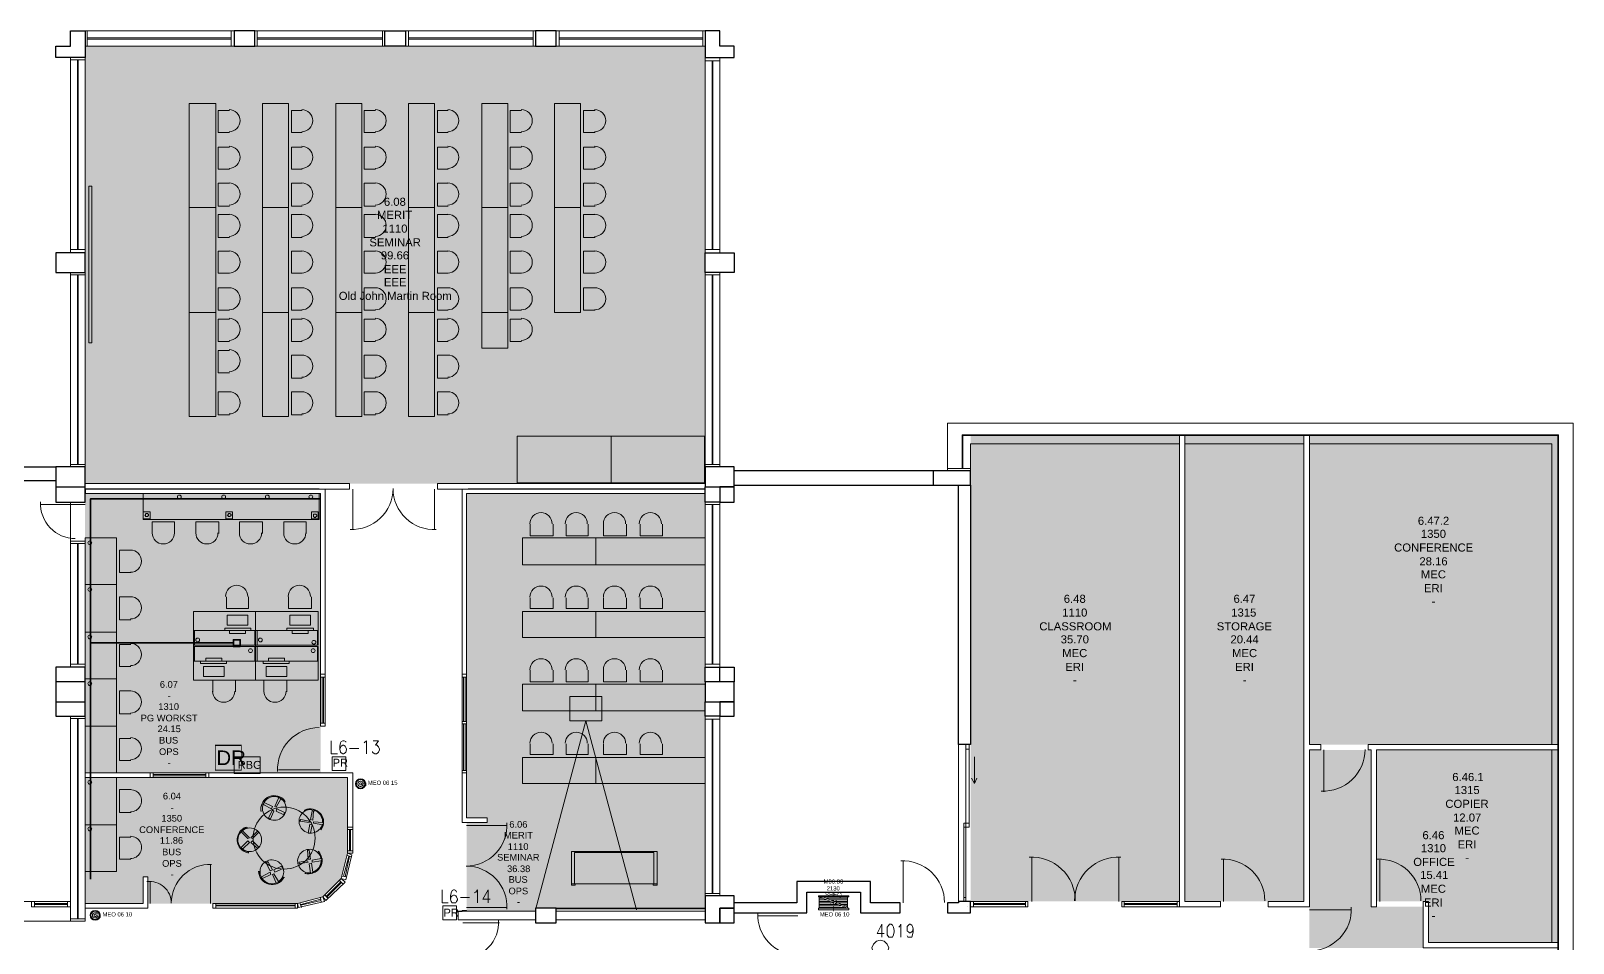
# Model space of a CAD drawing. Header units: millimetres. Extents: x -59 to 47, y 152 to 919.
# Drawn here: x 16.43 to 46.19, y 531.73 to 549.33 of the extents above; entities that cross this region are included whole.
import ezdxf

# ---------------------------------------------------------------- set-up
doc = ezdxf.new("R2010")
doc.units = ezdxf.units.MM
for name, color, linetype, true_color in [('PDF_014406$_ps_FIRE_ACCESS', 7, 'Continuous', 0x37dd00), ('PDF_014406$_ps_FIRE_ALARM', 7, 'Continuous', 0x37dd00), ('PDF_014406$HL-TMP', 7, 'Continuous', 0x800000)]:
    doc.layers.add(name, color=color, linetype=linetype, true_color=true_color)
for name, color, linetype in [('PDF_014406$_ps_TEXTBOLD$FIRE', 2, 'Continuous'), ('PDF_014406$BL', 7, 'Continuous'), ('PDF_014406$DR', 7, 'Continuous'), ('PDF_014406$EQ', 7, 'Continuous'), ('PDF_014406$FI', 7, 'Continuous'), ('PDF_014406$FT-FIXFIT', 7, 'Continuous'), ('PDF_014406$PL-SERVICES-ELECTRICAL', 7, 'Continuous'), ('PDF_014406$WA', 7, 'Continuous'), ('PDF_014406$WA-COL', 7, 'Continuous'), ('PDF_014406$WA-EXT', 7, 'Continuous'), ('PDF_014406$WA-PART', 7, 'Continuous'), ('PDF_014406$WN', 7, 'Continuous'), ('PDF_Text', 7, 'Continuous')]:
    doc.layers.add(name, color=color, linetype=linetype)
doc.styles.add('PDF ArialMT', font='arial.ttf')

msp = doc.modelspace()

# ---------------------------------------------------------------- linework, layer by layer
at = {"layer": 'PDF_014406$_ps_FIRE_ACCESS', "lineweight": 0}
msp.add_lwpolyline([(19.992, 535.07, 0.0148, 0.0148, 0), (20.493, 535.07, 0.0148, 0.0148, 0), (20.493, 535.55, 0.0295, 0.0295, 0), (19.992, 535.55, 0.0148, 0.0148, 0)], format="xyseb", close=True, dxfattribs=at)
msp.add_lwpolyline([(32.82, 531.478), (32.894, 531.493), (32.953, 531.552), (32.982, 531.64), (32.953, 531.714), (32.894, 531.773), (32.82, 531.788), (32.746, 531.773), (32.687, 531.714), (32.658, 531.64), (32.687, 531.552), (32.746, 531.493)], close=True, dxfattribs=at)
at = {"layer": 'PDF_014406$_ps_FIRE_ALARM', "lineweight": 0}
for points in [[(20.855, 535.004), (20.855, 535.329), (20.353, 535.329), (20.353, 535.004)], [(22.507, 535.063), (22.507, 535.329), (22.241, 535.329), (22.241, 535.063)], [(24.646, 532.186), (24.646, 532.452), (24.381, 532.452), (24.381, 532.186)]]:
    msp.add_lwpolyline(points, close=True, dxfattribs=at)
at = {"layer": 'PDF_014406$_ps_TEXTBOLD$FIRE', "lineweight": 20}
for points in [[(22.227, 535.638), (22.227, 535.388), (22.345, 535.388)], [(22.507, 535.609), (22.507, 535.624), (22.478, 535.638), (22.448, 535.638), (22.419, 535.624), (22.404, 535.594), (22.389, 535.535), (22.389, 535.476), (22.404, 535.417), (22.419, 535.402), (22.448, 535.388), (22.463, 535.388), (22.492, 535.402), (22.507, 535.417), (22.522, 535.461), (22.522, 535.476), (22.507, 535.506), (22.492, 535.535), (22.463, 535.55), (22.448, 535.55), (22.419, 535.535), (22.404, 535.506), (22.389, 535.476)], [(22.861, 535.594), (22.876, 535.609), (22.905, 535.638), (22.905, 535.388)], [(23.038, 535.638), (23.141, 535.638), (23.082, 535.55), (23.112, 535.55), (23.127, 535.535), (23.141, 535.52), (23.156, 535.476), (23.156, 535.461), (23.141, 535.417), (23.127, 535.402), (23.097, 535.388), (23.068, 535.388), (23.038, 535.402), (23.023, 535.417), (23.023, 535.432)], [(22.581, 535.491), (22.758, 535.491)], [(24.366, 532.761), (24.366, 532.511), (24.484, 532.511)], [(24.646, 532.717), (24.632, 532.747), (24.602, 532.761), (24.587, 532.761), (24.558, 532.747), (24.543, 532.702), (24.528, 532.643), (24.528, 532.584), (24.543, 532.54), (24.558, 532.511), (24.587, 532.511), (24.602, 532.511), (24.632, 532.511), (24.646, 532.54), (24.661, 532.57), (24.661, 532.584), (24.646, 532.629), (24.632, 532.643), (24.602, 532.658), (24.587, 532.658), (24.558, 532.643), (24.543, 532.629), (24.528, 532.584)], [(24.986, 532.702), (25.015, 532.717), (25.045, 532.761), (25.045, 532.511)], [(25.251, 532.511), (25.251, 532.761), (25.148, 532.584), (25.295, 532.584)], [(24.72, 532.614), (24.897, 532.614)], [(32.849, 531.847), (32.849, 532.098), (32.761, 531.92), (32.894, 531.92)], [(33.174, 532.039), (33.189, 532.053), (33.218, 532.098), (33.218, 531.847)], [(33.454, 532.009), (33.44, 531.965), (33.425, 531.95), (33.395, 531.935), (33.381, 531.935), (33.366, 531.95), (33.336, 531.965), (33.336, 532.009), (33.336, 532.024), (33.336, 532.053), (33.366, 532.083), (33.381, 532.098), (33.395, 532.098), (33.425, 532.083), (33.44, 532.053), (33.454, 532.009), (33.454, 531.95), (33.44, 531.891), (33.425, 531.847), (33.395, 531.847), (33.381, 531.847), (33.351, 531.847), (33.336, 531.876)]]:
    msp.add_lwpolyline(points, dxfattribs=at)
msp.add_lwpolyline([(32.997, 532.098), (32.982, 532.083), (32.953, 532.039), (32.953, 531.979), (32.953, 531.95), (32.953, 531.891), (32.982, 531.847), (32.997, 531.847), (33.026, 531.847), (33.056, 531.847), (33.071, 531.891), (33.085, 531.95), (33.085, 531.979), (33.071, 532.039), (33.056, 532.083), (33.026, 532.098)], close=True, dxfattribs=at)
at = {"layer": 'PDF_014406$BL', "lineweight": 9}
for points in [[(20.353, 549.33), (17.476, 549.33)], [(23.259, 549.33), (20.751, 549.33)], [(26.166, 549.33), (23.658, 549.33)], [(29.441, 549.33), (26.564, 549.33)], [(17.476, 549.035), (20.353, 549.035)], [(20.751, 549.035), (23.259, 549.035)], [(23.658, 549.035), (26.166, 549.035)], [(26.564, 549.035), (29.441, 549.035)], [(17.196, 548.813), (17.196, 545.051)], [(17.476, 545.051), (17.476, 548.813)], [(29.441, 548.813), (29.441, 545.051)], [(29.722, 545.051), (29.722, 548.813)], [(17.196, 544.668), (17.196, 540.92)], [(17.476, 540.92), (17.476, 544.668)], [(29.441, 544.668), (29.441, 540.92)], [(29.722, 540.92), (29.722, 544.668)], [(34.118, 510.351), (34.118, 504.095), (46.187, 504.095), (46.187, 541.761), (34.118, 541.761), (34.118, 540.846)], [(34.561, 540.846), (34.561, 541.363), (38.589, 541.363)], [(38.692, 541.363), (40.993, 541.363)], [(41.097, 541.363), (45.774, 541.363), (45.774, 535.565)], [(17.196, 540.242), (17.196, 539.489), (17.196, 537.055)], [(29.441, 540.242), (29.441, 537.055)], [(29.722, 537.055), (29.722, 540.242)], [(17.476, 537.055), (17.476, 539.489)], [(22.02, 536.922), (22.02, 535.919)], [(22.109, 535.919), (22.109, 536.922)], [(24.75, 536.922), (24.75, 535.963)], [(24.838, 535.963), (24.838, 536.922)], [(17.196, 536.111), (17.196, 532.157), (14.806, 532.157)], [(17.476, 532.157), (17.476, 536.111)], [(24.75, 536.007), (24.75, 535.019)], [(24.838, 535.019), (24.838, 536.007)], [(29.441, 536.111), (29.441, 532.643)], [(29.722, 532.643), (29.722, 536.111)], [(34.325, 532.54), (34.325, 535.565)], [(45.774, 535.461), (45.774, 531.743)], [(19.866, 535.019), (18.73, 535.019)], [(18.73, 534.93), (19.866, 534.93)], [(22.537, 533.971), (22.537, 533.47), (22.419, 532.983), (22.064, 532.629), (21.578, 532.496), (19.94, 532.496)], [(22.64, 533.47), (22.64, 533.971)], [(22.507, 532.953), (22.625, 533.44)], [(22.123, 532.555), (22.492, 532.909)], [(17.196, 532.54), (16.443, 532.54), (15.543, 532.54), (14.806, 532.54)], [(16.443, 532.437), (17.196, 532.437)], [(19.94, 532.407), (21.578, 532.407)], [(21.592, 532.422), (22.094, 532.54)], [(35.667, 532.54), (34.561, 532.54)], [(34.561, 532.437), (35.667, 532.437)], [(38.589, 532.54), (37.482, 532.54)], [(37.482, 532.437), (38.589, 532.437)]]:
    msp.add_lwpolyline(points, dxfattribs=at)
at = {"layer": 'PDF_014406$DR', "lineweight": 0}
for points in [[(22.589, 539.714, 0.429403), (23.419, 540.503, 0.429408), (24.252, 539.711)], [(25.617, 532.391, 0.429403), (24.828, 533.221, 0.429403), (25.617, 534.051)], [(19.916, 533.25, 0.426227), (19.141, 532.506, 0.452129), (18.669, 532.92)], [(41.089, 531.581, 0.203047), (41.683, 531.832, 0.208467), (41.907, 532.427)], [(30.458, 532.309, 0.429403), (31.217, 531.51, 0.429403), (30.458, 530.711)]]:
    msp.add_lwpolyline(points, format="xyb", dxfattribs=at)
for points in [[(22.64, 540.492), (22.64, 539.71), (22.64, 540.492)], [(24.218, 540.492), (24.218, 539.71), (24.218, 540.492)], [(17.299, 540.197), (16.62, 540.197), (17.299, 540.197)], [(34.472, 535.476), (34.472, 534.045)], [(34.531, 534.045), (34.531, 535.476)], [(34.576, 534.915), (34.635, 534.812), (34.635, 535.329)], [(41.377, 535.461), (41.377, 534.65), (41.377, 535.461)], [(22.005, 535.078), (21.209, 535.078), (22.005, 535.078)], [(34.635, 534.812), (34.679, 534.915)], [(24.838, 534.001), (25.62, 534.001), (24.838, 534.001)], [(34.428, 532.614), (34.428, 533.971)], [(34.472, 533.971), (34.472, 532.614)], [(19.896, 532.496), (19.896, 533.248), (19.896, 532.496)], [(33.262, 532.511), (33.262, 533.322), (33.262, 532.511)], [(35.741, 532.54), (35.741, 533.381), (35.741, 532.54)], [(37.423, 532.54), (37.423, 533.381), (37.423, 532.54)], [(39.444, 532.54), (39.444, 533.352), (39.444, 532.54)], [(42.454, 532.54), (42.454, 533.337), (42.454, 532.54)], [(18.73, 532.496), (18.73, 532.924), (18.73, 532.496)], [(24.838, 532.422), (25.62, 532.422), (24.838, 532.422)], [(34.502, 532.437), (34.502, 532.437)], [(41.097, 532.378), (41.908, 532.378), (41.097, 532.378)], [(24.764, 532.127), (25.473, 532.127), (24.764, 532.127)], [(31.226, 532.26), (30.459, 532.26), (31.226, 532.26)]]:
    msp.add_lwpolyline(points, dxfattribs=at)
for points in [[(34.472, 535.476), (34.472, 535.565), (34.531, 535.565), (34.531, 535.476)], [(34.428, 533.971), (34.428, 534.045), (34.472, 534.045), (34.472, 533.971)], [(34.472, 533.971), (34.472, 534.045), (34.531, 534.045), (34.531, 533.971)], [(34.428, 532.54), (34.428, 532.614), (34.472, 532.614), (34.472, 532.54)]]:
    msp.add_lwpolyline(points, close=True, dxfattribs=at)
for centre, radius, start, end in [((17.289, 540.208), 0.671, 177.0447, 270), ((21.995, 535.088), 0.804, 90, 182.9553), ((41.368, 535.471), 0.804, 267.0447, 360), ((33.255, 532.518), 0.804, 0.0001, 92.9549), ((35.734, 532.548), 0.848, 359.9998, 92.9565), ((37.416, 532.548), 0.848, 87.0435, 180.0002), ((39.435, 532.55), 0.804, 0, 92.9553), ((42.447, 532.548), 0.804, 0.0001, 92.9549), ((24.755, 532.137), 0.701, 270, 2.9553)]:
    msp.add_arc(centre, radius, start, end, dxfattribs=at)
at = {"layer": 'PDF_014406$EQ', "lineweight": 9}
msp.add_lwpolyline([(26.83, 536.022), (27.45, 536.022), (27.45, 536.494), (26.83, 536.494)], close=True, dxfattribs=at)
msp.add_lwpolyline([(28.113, 532.378), (27.14, 536.022), (26.166, 532.378)], dxfattribs=at)
at = {"layer": 'PDF_014406$FI', "lineweight": 9}
for points in [[(22.891, 534.768), (22.802, 534.797), (22.891, 534.827)], [(31.625, 532.643), (32.215, 532.643), (32.215, 532.629), (32.185, 532.629), (31.64, 532.629), (31.625, 532.629)], [(31.625, 532.378), (31.625, 532.407), (32.215, 532.407), (32.215, 532.378)], [(17.771, 532.23), (17.683, 532.26), (17.771, 532.289)]]:
    msp.add_lwpolyline(points, close=True, dxfattribs=at)
for points in [[(31.92, 532.643), (31.92, 532.717)], [(32.185, 532.629), (32.185, 532.407), (31.64, 532.407), (31.64, 532.629), (32.185, 532.407)], [(31.64, 532.599), (31.713, 532.599)], [(31.787, 532.57), (31.64, 532.57)], [(31.64, 532.54), (31.846, 532.54)], [(31.92, 532.511), (31.64, 532.511)], [(31.64, 532.481), (31.994, 532.481)], [(32.053, 532.452), (31.64, 532.452)], [(31.64, 532.422), (32.126, 532.422)], [(31.713, 532.629), (32.185, 532.437)], [(31.787, 532.599), (32.185, 532.599)], [(32.185, 532.57), (31.861, 532.57)], [(31.92, 532.54), (32.185, 532.54)], [(32.185, 532.511), (31.994, 532.511)], [(32.053, 532.481), (32.185, 532.481)], [(32.185, 532.452), (32.126, 532.452)]]:
    msp.add_lwpolyline(points, dxfattribs=at)
for centre, radius in [((22.792, 534.807), 0.0959), ((22.792, 534.807), 0.0811), ((17.672, 532.27), 0.0959), ((17.672, 532.27), 0.0811)]:
    msp.add_circle(centre, radius, dxfattribs=at)
for centre, radius, start, end in [((22.792, 534.807), 0.0516, 22.7692, 337.2308), ((22.792, 534.807), 0.0221, 22.7697, 337.2303), ((17.672, 532.27), 0.0516, 22.7692, 337.2308), ((17.672, 532.27), 0.0221, 22.7697, 337.2303)]:
    msp.add_arc(centre, radius, start, end, dxfattribs=at)
at = {"layer": 'PDF_014406$FT-FIXFIT', "lineweight": 0}
for points in [[(19.483, 545.922), (19.483, 547.928), (19.999, 547.928), (19.999, 545.922)], [(20.899, 545.922), (20.899, 547.928), (21.4, 547.928), (21.4, 545.922)], [(22.315, 545.922), (22.315, 547.928), (22.817, 547.928), (22.817, 545.922)], [(23.717, 545.922), (23.717, 547.928), (24.218, 547.928), (24.218, 545.922)], [(25.133, 545.922), (25.133, 547.928), (25.635, 547.928), (25.635, 545.922)], [(26.535, 545.922), (26.535, 547.928), (27.036, 547.928), (27.036, 545.922)], [(17.609, 543.31), (17.609, 546.335), (17.55, 546.335), (17.55, 543.31)], [(19.483, 543.9), (19.483, 545.922), (19.999, 545.922), (19.999, 543.9)], [(20.899, 543.9), (20.899, 545.922), (21.4, 545.922), (21.4, 543.9)], [(22.315, 543.9), (22.315, 545.922), (22.817, 545.922), (22.817, 543.9)], [(23.717, 543.9), (23.717, 545.922), (24.218, 545.922), (24.218, 543.9)], [(25.133, 543.9), (25.133, 545.922), (25.635, 545.922), (25.635, 543.9)], [(26.535, 543.9), (26.535, 545.922), (27.036, 545.922), (27.036, 543.9)], [(19.483, 541.894), (19.483, 543.9), (19.999, 543.9), (19.999, 541.894)], [(20.899, 541.894), (20.899, 543.9), (21.4, 543.9), (21.4, 541.894)], [(22.315, 541.894), (22.315, 543.9), (22.817, 543.9), (22.817, 541.894)], [(23.717, 541.894), (23.717, 543.9), (24.218, 543.9), (24.218, 541.894)], [(25.133, 543.207), (25.133, 543.9), (25.635, 543.9), (25.635, 543.207)], [(25.812, 540.61), (27.627, 540.61), (27.627, 541.51), (25.812, 541.51)], [(27.627, 540.61), (29.427, 540.61), (29.427, 541.51), (27.627, 541.51)], [(18.597, 540.404), (21.991, 540.404), (21.991, 539.902), (18.597, 539.902)], [(18.597, 540.404), (21.991, 540.404), (21.991, 539.902), (18.597, 539.902)], [(18.597, 539.917), (18.597, 540.05), (18.73, 540.05), (18.73, 539.917)], [(18.701, 539.991), (18.701, 540.006), (18.686, 540.006), (18.686, 540.02), (18.671, 540.02), (18.656, 540.02), (18.642, 540.006), (18.642, 539.991), (18.627, 539.991), (18.642, 539.976), (18.642, 539.961), (18.656, 539.961), (18.671, 539.961), (18.686, 539.961), (18.686, 539.976), (18.701, 539.976)], [(20.191, 539.917), (20.191, 540.05), (20.323, 540.05), (20.323, 539.917)], [(20.294, 539.991), (20.294, 540.006), (20.279, 540.006), (20.279, 540.02), (20.264, 540.02), (20.25, 540.02), (20.235, 540.006), (20.235, 539.991), (20.22, 539.991), (20.235, 539.976), (20.235, 539.961), (20.25, 539.961), (20.264, 539.961), (20.279, 539.961), (20.279, 539.976), (20.294, 539.976)], [(21.843, 539.917), (21.843, 540.05), (21.976, 540.05), (21.976, 539.917)], [(21.946, 539.976), (21.946, 539.991), (21.932, 540.006), (21.917, 540.006), (21.902, 540.006), (21.887, 540.006), (21.887, 539.991), (21.887, 539.976), (21.887, 539.961), (21.902, 539.946), (21.917, 539.946), (21.932, 539.946), (21.932, 539.961), (21.946, 539.961)], [(17.476, 539.548), (17.476, 538.648), (18.081, 538.648), (18.081, 539.548)], [(29.441, 539.032), (25.915, 539.032), (25.915, 539.548), (29.441, 539.548)], [(17.476, 538.648), (17.476, 537.733), (18.081, 537.733), (18.081, 538.648)], [(20.619, 538.058), (20.619, 537.866), (20.22, 537.866), (20.22, 538.058)], [(21.828, 538.058), (21.828, 537.866), (21.43, 537.866), (21.43, 538.058)], [(29.441, 537.63), (25.915, 537.63), (25.915, 538.132), (29.441, 538.132)], [(17.476, 537.733), (17.476, 536.833), (18.081, 536.833), (18.081, 537.733)], [(20.678, 537.763), (20.176, 537.763), (20.176, 537.807), (20.678, 537.807)], [(20.678, 537.763), (20.176, 537.763), (20.176, 537.807), (20.678, 537.807)], [(20.574, 537.704), (20.264, 537.704), (20.264, 537.763), (20.574, 537.763)], [(21.887, 537.763), (21.371, 537.763), (21.371, 537.807), (21.887, 537.807)], [(21.887, 537.763), (21.371, 537.763), (21.371, 537.807), (21.887, 537.807)], [(21.784, 537.704), (21.474, 537.704), (21.474, 537.763), (21.784, 537.763)], [(20.766, 537.173), (20.766, 536.804), (19.571, 536.804), (19.571, 537.173)], [(20.205, 537.173), (19.704, 537.173), (19.704, 537.129), (20.205, 537.129)], [(20.205, 537.173), (19.704, 537.173), (19.704, 537.129), (20.205, 537.129)], [(20.117, 537.232), (19.807, 537.232), (19.807, 537.173), (20.117, 537.173)], [(21.415, 537.173), (20.914, 537.173), (20.914, 537.129), (21.415, 537.129)], [(21.415, 537.173), (20.914, 537.173), (20.914, 537.129), (21.415, 537.129)], [(21.327, 537.232), (21.017, 537.232), (21.017, 537.173), (21.327, 537.173)], [(17.476, 536.833), (17.476, 535.919), (18.081, 535.919), (18.081, 536.833)], [(20.161, 536.878), (20.161, 537.07), (19.763, 537.07), (19.763, 536.878)], [(21.371, 536.878), (21.371, 537.07), (20.973, 537.07), (20.973, 536.878)], [(29.441, 536.214), (25.915, 536.214), (25.915, 536.73), (29.441, 536.73)], [(17.476, 535.919), (17.476, 535.019), (18.081, 535.019), (18.081, 535.919)], [(29.441, 534.812), (25.915, 534.812), (25.915, 535.314), (29.441, 535.314)], [(17.476, 534.93), (17.476, 534.016), (18.081, 534.016), (18.081, 534.93)], [(20.928, 534.443), (20.943, 534.443), (21.091, 534.37), (21.076, 534.325), (20.928, 534.399), (20.928, 534.414), (20.914, 534.414)], [(21.209, 534.532), (21.223, 534.547), (21.253, 534.517), (21.164, 534.355), (21.135, 534.37)], [(21.017, 534.148), (21.046, 534.119), (21.12, 534.281), (21.091, 534.296)], [(21.164, 534.281), (21.312, 534.207), (21.327, 534.252), (21.179, 534.325)], [(17.476, 534.016), (17.476, 533.116), (18.081, 533.116), (18.081, 534.016)], [(20.501, 533.868), (20.486, 533.883), (20.515, 533.912), (20.515, 533.897), (20.648, 533.765), (20.619, 533.75)], [(20.707, 533.75), (20.825, 533.868), (20.81, 533.897), (20.678, 533.765)], [(21.637, 534.119), (21.622, 534.089), (21.799, 534.06), (21.799, 534.089)], [(21.814, 534.03), (21.784, 533.853), (21.828, 533.853), (21.858, 534.016)], [(22.064, 534.06), (22.079, 534.045), (22.064, 534.016), (21.887, 534.045), (21.887, 534.075)], [(20.486, 533.573), (20.501, 533.588), (20.619, 533.706), (20.648, 533.676), (20.53, 533.558), (20.515, 533.558), (20.515, 533.543)], [(20.81, 533.558), (20.825, 533.588), (20.707, 533.706), (20.678, 533.676)], [(21.799, 533.529), (21.769, 533.529), (21.784, 533.352), (21.828, 533.352)], [(21.091, 533.145), (21.002, 533.307), (20.973, 533.278), (21.046, 533.13)], [(21.769, 533.322), (21.607, 533.293), (21.607, 533.263), (21.784, 533.293)], [(21.873, 533.101), (21.873, 533.086), (21.828, 533.086), (21.799, 533.263), (21.843, 533.278)], [(22.05, 533.322), (22.035, 533.322), (21.858, 533.293), (21.858, 533.337), (22.035, 533.366), (22.05, 533.366)], [(26.918, 533.484), (28.453, 533.484), (28.453, 532.879), (26.918, 532.879)], [(20.884, 533.012), (21.046, 533.101), (21.061, 533.057), (20.899, 532.983), (20.869, 533.012)], [(21.297, 533.175), (21.268, 533.219), (21.12, 533.145), (21.135, 533.101)], [(26.933, 532.879), (26.859, 532.879), (26.859, 532.85), (26.933, 532.85)], [(28.438, 532.879), (28.512, 532.879), (28.512, 532.85), (28.438, 532.85)]]:
    msp.add_lwpolyline(points, close=True, dxfattribs=at)
for points in [[(20.264, 547.795), (20.043, 547.795), (20.043, 547.368), (20.264, 547.368)], [(21.666, 547.795), (21.46, 547.795), (21.46, 547.368), (21.666, 547.368)], [(23.082, 547.795), (22.861, 547.795), (22.861, 547.368), (23.082, 547.368)], [(24.484, 547.795), (24.277, 547.795), (24.277, 547.368), (24.484, 547.368)], [(25.9, 547.795), (25.679, 547.795), (25.679, 547.368), (25.9, 547.368)], [(27.317, 547.795), (27.095, 547.795), (27.095, 547.368), (27.317, 547.368)], [(20.264, 547.087), (20.043, 547.087), (20.043, 546.659), (20.264, 546.659)], [(21.666, 547.087), (21.46, 547.087), (21.46, 546.659), (21.666, 546.659)], [(23.082, 547.087), (22.861, 547.087), (22.861, 546.659), (23.082, 546.659)], [(24.484, 547.087), (24.277, 547.087), (24.277, 546.659), (24.484, 546.659)], [(25.9, 547.087), (25.679, 547.087), (25.679, 546.659), (25.9, 546.659)], [(27.317, 547.087), (27.095, 547.087), (27.095, 546.659), (27.317, 546.659)], [(20.264, 546.394), (20.043, 546.394), (20.043, 545.951), (20.264, 545.951)], [(21.666, 546.394), (21.46, 546.394), (21.46, 545.951), (21.666, 545.951)], [(23.082, 546.394), (22.861, 546.394), (22.861, 545.951), (23.082, 545.951)], [(24.484, 546.394), (24.277, 546.394), (24.277, 545.951), (24.484, 545.951)], [(25.9, 546.394), (25.679, 546.394), (25.679, 545.951), (25.9, 545.951)], [(27.317, 546.394), (27.095, 546.394), (27.095, 545.951), (27.317, 545.951)], [(20.264, 545.789), (20.043, 545.789), (20.043, 545.346), (20.264, 545.346)], [(21.666, 545.789), (21.46, 545.789), (21.46, 545.346), (21.666, 545.346)], [(23.082, 545.789), (22.861, 545.789), (22.861, 545.346), (23.082, 545.346)], [(24.484, 545.789), (24.277, 545.789), (24.277, 545.346), (24.484, 545.346)], [(25.9, 545.789), (25.679, 545.789), (25.679, 545.346), (25.9, 545.346)], [(27.317, 545.789), (27.095, 545.789), (27.095, 545.346), (27.317, 545.346)], [(20.264, 545.081), (20.043, 545.081), (20.043, 544.653), (20.264, 544.653)], [(21.666, 545.081), (21.46, 545.081), (21.46, 544.653), (21.666, 544.653)], [(23.082, 545.081), (22.861, 545.081), (22.861, 544.653), (23.082, 544.653)], [(24.484, 545.081), (24.277, 545.081), (24.277, 544.653), (24.484, 544.653)], [(25.9, 545.081), (25.679, 545.081), (25.679, 544.653), (25.9, 544.653)], [(27.317, 545.081), (27.095, 545.081), (27.095, 544.653), (27.317, 544.653)], [(20.264, 544.373), (20.043, 544.373), (20.043, 543.945), (20.264, 543.945)], [(21.666, 544.373), (21.46, 544.373), (21.46, 543.945), (21.666, 543.945)], [(23.082, 544.373), (22.861, 544.373), (22.861, 543.945), (23.082, 543.945)], [(24.484, 544.373), (24.277, 544.373), (24.277, 543.945), (24.484, 543.945)], [(25.9, 544.373), (25.679, 544.373), (25.679, 543.945), (25.9, 543.945)], [(27.317, 544.373), (27.095, 544.373), (27.095, 543.945), (27.317, 543.945)], [(20.264, 543.768), (20.043, 543.768), (20.043, 543.34), (20.264, 543.34)], [(21.666, 543.768), (21.46, 543.768), (21.46, 543.34), (21.666, 543.34)], [(23.082, 543.768), (22.861, 543.768), (22.861, 543.34), (23.082, 543.34)], [(24.484, 543.768), (24.277, 543.768), (24.277, 543.34), (24.484, 543.34)], [(25.9, 543.768), (25.679, 543.768), (25.679, 543.34), (25.9, 543.34)], [(20.264, 543.163), (20.043, 543.163), (20.043, 542.735), (20.264, 542.735)], [(21.666, 543.074), (21.46, 543.074), (21.46, 542.632), (21.666, 542.632)], [(23.082, 543.074), (22.861, 543.074), (22.861, 542.632), (23.082, 542.632)], [(24.484, 543.074), (24.277, 543.074), (24.277, 542.632), (24.484, 542.632)], [(20.264, 542.366), (20.043, 542.366), (20.043, 541.923), (20.264, 541.923)], [(21.666, 542.366), (21.46, 542.366), (21.46, 541.923), (21.666, 541.923)], [(23.082, 542.366), (22.861, 542.366), (22.861, 541.923), (23.082, 541.923)], [(24.484, 542.366), (24.277, 542.366), (24.277, 541.923), (24.484, 541.923)], [(19.202, 539.637), (19.202, 539.858), (18.774, 539.858), (18.774, 539.637)], [(20.058, 539.637), (20.058, 539.858), (19.615, 539.858), (19.615, 539.637)], [(20.899, 539.637), (20.899, 539.858), (20.456, 539.858), (20.456, 539.637)], [(21.74, 539.637), (21.74, 539.858), (21.312, 539.858), (21.312, 539.637)], [(26.063, 539.814), (26.063, 539.592), (26.505, 539.592), (26.505, 539.814)], [(26.756, 539.814), (26.756, 539.592), (27.184, 539.592), (27.184, 539.814)], [(27.479, 539.814), (27.479, 539.592), (27.922, 539.592), (27.922, 539.814)], [(28.187, 539.814), (28.187, 539.592), (28.615, 539.592), (28.615, 539.814)], [(27.331, 539.032), (27.331, 539.548)], [(18.361, 538.884), (18.14, 538.884), (18.14, 539.312), (18.361, 539.312)], [(18.361, 537.97), (18.14, 537.97), (18.14, 538.412), (18.361, 538.412)], [(20.205, 538.412), (20.205, 538.191), (20.633, 538.191), (20.633, 538.412)], [(21.4, 538.412), (21.4, 538.191), (21.843, 538.191), (21.843, 538.412)], [(26.063, 538.397), (26.063, 538.191), (26.505, 538.191), (26.505, 538.397)], [(26.756, 538.397), (26.756, 538.191), (27.184, 538.191), (27.184, 538.397)], [(27.479, 538.397), (27.479, 538.191), (27.922, 538.191), (27.922, 538.397)], [(28.187, 538.397), (28.187, 538.191), (28.615, 538.191), (28.615, 538.397)], [(21.976, 537.763), (20.766, 537.763), (20.766, 537.483), (21.976, 537.483), (21.976, 537.763), (21.976, 538.132), (20.766, 538.132), (20.766, 537.763), (19.571, 537.763), (19.571, 538.132), (20.766, 538.132), (20.766, 537.763), (20.766, 537.453), (21.976, 537.453), (21.976, 537.173), (20.766, 537.173), (20.766, 537.483), (19.571, 537.483), (19.571, 537.173), (19.586, 537.173), (19.586, 537.453)], [(27.331, 537.63), (27.331, 538.132)], [(19.586, 537.483), (19.586, 537.763), (19.571, 537.763), (19.571, 537.453), (20.766, 537.453), (20.766, 537.173), (20.766, 536.804), (21.976, 536.804), (21.976, 537.173)], [(20.751, 537.763), (20.751, 537.483)], [(20.766, 537.763), (20.796, 537.763), (20.796, 537.483)], [(21.961, 537.763), (21.961, 537.483)], [(18.361, 537.07), (18.14, 537.07), (18.14, 537.497), (18.361, 537.497)], [(20.751, 537.173), (20.751, 537.453)], [(20.766, 537.173), (20.796, 537.173), (20.796, 537.453)], [(21.961, 537.173), (21.961, 537.453)], [(19.94, 536.583), (19.94, 536.804), (20.382, 536.804), (20.382, 536.583)], [(20.928, 536.583), (20.928, 536.804), (21.371, 536.804), (21.371, 536.583)], [(26.063, 536.996), (26.063, 536.774), (26.505, 536.774), (26.505, 536.996)], [(26.756, 536.996), (26.756, 536.774), (27.184, 536.774), (27.184, 536.996)], [(27.479, 536.996), (27.479, 536.774), (27.922, 536.774), (27.922, 536.996)], [(28.187, 536.996), (28.187, 536.774), (28.615, 536.774), (28.615, 536.996)], [(18.361, 536.155), (18.14, 536.155), (18.14, 536.597), (18.361, 536.597)], [(27.331, 536.214), (27.331, 536.73)], [(18.361, 535.255), (18.14, 535.255), (18.14, 535.683), (18.361, 535.683)], [(26.063, 535.579), (26.063, 535.373), (26.505, 535.373), (26.505, 535.579)], [(26.756, 535.579), (26.756, 535.373), (27.184, 535.373), (27.184, 535.579)], [(27.331, 534.812), (27.331, 535.314)], [(27.479, 535.579), (27.479, 535.373), (27.922, 535.373), (27.922, 535.579)], [(28.187, 535.579), (28.187, 535.373), (28.615, 535.373), (28.615, 535.579)], [(18.361, 534.252), (18.14, 534.252), (18.14, 534.694), (18.361, 534.694)], [(21.253, 534.517), (21.253, 534.517)], [(21.341, 534.458), (21.327, 534.458)], [(21.71, 534.281), (21.71, 534.296)], [(21.887, 534.281), (21.873, 534.104), (21.828, 534.119), (21.858, 534.281), (21.858, 534.296), (21.902, 534.296), (21.902, 534.281)], [(21.858, 534.296), (21.858, 534.296)], [(20.604, 533.971), (20.604, 533.956)], [(22.035, 533.912), (22.035, 533.912)], [(22.064, 534.016), (22.064, 534.016)], [(18.361, 533.352), (18.14, 533.352), (18.14, 533.779), (18.361, 533.779)], [(20.633, 533.484), (20.633, 533.47)], [(21.976, 533.499), (21.991, 533.499)], [(28.512, 532.85), (28.512, 533.499), (26.859, 533.499), (26.859, 532.85)], [(20.84, 533.116), (20.84, 533.116)], [(20.899, 532.983), (20.899, 532.983)], [(21.725, 533.071), (21.725, 533.086)], [(21.828, 533.086), (21.828, 533.086)], [(21.209, 532.909), (21.209, 532.909)], [(28.438, 532.879), (27.995, 532.879), (26.933, 532.879)]]:
    msp.add_lwpolyline(points, dxfattribs=at)
for points in [[(20.884, 534.281), (20.869, 534.281, -0.172293), (20.898, 534.425)], [(20.915, 534.417, 0.634487), (21.198, 534.115, 0.635239), (21.249, 534.526)], [(21.848, 534.313, 0.634486), (21.648, 533.951, 0.635192), (22.055, 534.028)], [(20.475, 533.88, 0.342576), (20.475, 533.581, -0.360025), (20.479, 533.874)], [(20.509, 533.552, 0.634478), (20.884, 533.727, 0.635217), (20.509, 533.903, -0.132556), (20.593, 533.961)], [(22.028, 533.371, 0.634487), (21.622, 533.45, 0.635209), (21.821, 533.087)], [(21.203, 532.917, 0.634486), (21.152, 533.328, 0.635226), (20.868, 533.026, -0.132572), (20.837, 533.125)], [(20.825, 533.12, 0.767348), (21.312, 532.998), (21.327, 532.998)], [(20.879, 532.989, 0.342576), (21.164, 532.894), (21.091, 533.057), (21.12, 533.071), (21.209, 532.924), (21.209, 532.909), (21.179, 532.879), (21.179, 532.894)]]:
    msp.add_lwpolyline(points, format="xyb", dxfattribs=at)
for centre, radius in [((19.295, 540.34), 0.0369), ((20.151, 540.34), 0.0369), ((20.992, 540.34), 0.0369), ((21.833, 540.34), 0.0369), ((17.569, 539.455), 0.0369), ((17.569, 538.555), 0.0369), ((17.569, 537.64), 0.0369), ((19.65, 537.581), 0.0369), ((20.668, 537.375), 0.0369), ((20.859, 537.581), 0.0369), ((21.877, 537.375), 0.0369), ((21.892, 537.537), 0.0369), ((17.569, 536.74), 0.0369), ((17.569, 534.837), 0.0369), ((21.317, 533.76), 0.598), ((17.569, 533.937), 0.0369)]:
    msp.add_circle(centre, radius, dxfattribs=at)
for centre, radius, start, end in [((20.254, 547.599), 0.214, 270, 90), ((21.656, 547.599), 0.214, 270, 90), ((23.073, 547.599), 0.214, 270, 90), ((24.474, 547.599), 0.214, 270, 90), ((25.891, 547.599), 0.214, 270, 90), ((27.307, 547.599), 0.214, 270, 90), ((20.254, 546.891), 0.214, 270, 90), ((21.656, 546.891), 0.214, 270, 90), ((23.073, 546.891), 0.214, 270, 90), ((24.474, 546.891), 0.214, 270, 90), ((25.891, 546.891), 0.214, 270, 90), ((27.307, 546.891), 0.214, 270, 90), ((20.254, 546.183), 0.214, 270, 90), ((21.656, 546.183), 0.214, 270, 90), ((23.073, 546.183), 0.214, 270, 90), ((24.474, 546.183), 0.214, 270, 90), ((25.891, 546.183), 0.214, 270, 90), ((27.307, 546.183), 0.214, 270, 90), ((20.254, 545.578), 0.214, 270, 90), ((21.656, 545.578), 0.214, 270, 90), ((23.073, 545.578), 0.214, 270, 90), ((24.474, 545.578), 0.214, 270, 90), ((25.891, 545.578), 0.214, 270, 90), ((27.307, 545.578), 0.214, 270, 90), ((20.254, 544.87), 0.214, 270, 90), ((21.656, 544.87), 0.214, 270, 90), ((23.073, 544.87), 0.214, 270, 90), ((24.474, 544.87), 0.214, 270, 90), ((25.891, 544.87), 0.214, 270, 90), ((27.307, 544.87), 0.214, 270, 90), ((20.254, 544.162), 0.214, 270, 90), ((21.656, 544.162), 0.214, 270, 90), ((23.073, 544.162), 0.214, 270, 90), ((24.474, 544.162), 0.214, 270, 90), ((25.891, 544.162), 0.214, 270, 90), ((27.307, 544.162), 0.214, 270, 90), ((20.254, 543.571), 0.214, 270, 90), ((21.656, 543.571), 0.214, 270, 90), ((23.073, 543.571), 0.214, 270, 90), ((24.474, 543.571), 0.214, 270, 90), ((25.891, 543.571), 0.214, 270, 90), ((20.254, 542.967), 0.214, 270, 90), ((21.656, 542.863), 0.214, 270, 90), ((23.073, 542.863), 0.214, 270, 90), ((24.474, 542.863), 0.214, 270, 90), ((20.254, 542.155), 0.214, 270, 90), ((21.656, 542.155), 0.214, 270, 90), ((23.073, 542.155), 0.214, 270, 90), ((24.474, 542.155), 0.214, 270, 90), ((26.274, 539.824), 0.214, 0, 180), ((26.953, 539.824), 0.214, 0, 180), ((27.691, 539.824), 0.214, 0, 180), ((28.384, 539.824), 0.214, 0, 180), ((18.986, 539.647), 0.214, 180, 360), ((19.827, 539.647), 0.214, 180, 360), ((20.668, 539.647), 0.214, 180, 360), ((21.523, 539.647), 0.214, 180, 360), ((18.351, 539.101), 0.214, 270, 90), ((20.402, 538.422), 0.214, 0, 180), ((21.612, 538.422), 0.214, 0, 180), ((26.274, 538.407), 0.214, 0, 180), ((26.953, 538.407), 0.214, 0, 180), ((27.691, 538.407), 0.214, 0, 180), ((28.384, 538.407), 0.214, 0, 180), ((18.351, 538.201), 0.214, 270, 90), ((18.351, 537.301), 0.214, 270, 90), ((26.274, 537.006), 0.214, 0, 180), ((26.953, 537.006), 0.214, 0, 180), ((27.691, 537.006), 0.214, 0, 180), ((28.384, 537.006), 0.214, 0, 180), ((18.351, 536.386), 0.214, 270, 90), ((20.151, 536.593), 0.214, 180, 360), ((21.14, 536.593), 0.214, 180, 360), ((18.351, 535.486), 0.214, 270, 90), ((26.274, 535.589), 0.214, 0, 180), ((26.953, 535.589), 0.214, 0, 180), ((27.691, 535.589), 0.214, 0, 180), ((28.384, 535.589), 0.214, 0, 180), ((18.354, 534.48), 0.214, 269.9991, 90.0009), ((21.125, 534.321), 0.258, 36.7053, 186.7072), ((21.125, 534.321), 0.243, 70.1807, 145.8215), ((21.128, 534.333), 0.229, 68.4015, 147.5998), ((21.157, 534.347), 0.199, 36.1626, 66.375), ((21.806, 534.097), 0.214, 78.0793, 117.1854), ((21.821, 534.067), 0.258, 324.7065, 114.7033), ((21.818, 534.07), 0.243, 358.1817, 73.8227), ((21.836, 534.082), 0.229, 356.4002, 75.5985), ((20.67, 533.728), 0.258, 108.7037, 258.7058), ((21.865, 534.038), 0.199, 324.1645, 354.3753), ((18.354, 533.58), 0.214, 269.9991, 90.0009), ((20.668, 533.701), 0.214, 222.0831, 261.1835), ((21.791, 533.329), 0.258, 252.707, 42.7027), ((21.789, 533.332), 0.243, 286.1773, 1.8183), ((21.806, 533.315), 0.229, 284.4015, 3.5998), ((21.821, 533.359), 0.214, 6.0819, 45.1841), ((21.083, 533.108), 0.229, 212.4002, 291.5985), ((21.113, 533.108), 0.214, 294.0791, 333.1894), ((21.791, 533.285), 0.199, 252.1637, 282.3704)]:
    msp.add_arc(centre, radius, start, end, dxfattribs=at)
at = {"layer": 'PDF_014406$HL-TMP', "color": 3, "lineweight": 0}
msp.add_lwpolyline([(42.395, 535.461), (42.395, 535.461), (42.395, 535.461)], close=True, dxfattribs=at)
at = {"layer": 'PDF_014406$HL-TMP', "transparency": 33554559}
for points in [[(29.441, 549.035), (17.476, 549.035), (29.441, 540.596)], [(17.476, 549.035), (29.441, 540.596), (17.476, 540.596)]]:
    msp.add_solid(points, dxfattribs=at)
at = {"layer": 'PDF_014406$HL-TMP', "color": 3, "transparency": 33554559}
for points in [[(38.589, 541.525), (34.561, 541.525), (38.589, 532.54)], [(34.561, 541.525), (38.589, 532.54), (34.561, 532.54)], [(40.993, 541.525), (38.692, 541.525), (40.993, 535.55)], [(38.692, 541.525), (40.993, 535.55), (38.692, 535.55)], [(45.892, 541.525), (41.097, 541.525), (45.892, 538.589)], [(41.097, 541.525), (45.892, 538.589), (41.097, 538.589)], [(45.892, 538.589), (41.097, 538.589), (45.892, 535.565)], [(41.097, 538.589), (45.892, 535.565), (41.097, 535.565)], [(40.993, 535.55), (38.692, 535.55), (40.993, 532.54)], [(38.692, 535.55), (40.993, 532.54), (38.692, 532.54)], [(42.292, 535.461), (41.097, 535.461), (42.292, 532.437)], [(41.097, 535.461), (42.292, 532.437), (41.097, 532.437)], [(42.395, 535.461), (45.892, 535.461), (45.892, 535.461)], [(45.892, 535.461), (45.892, 535.461), (42.395, 535.461)], [(45.892, 535.461), (42.395, 535.461), (45.892, 532.54)], [(42.395, 535.461), (45.892, 532.54), (42.395, 532.54)], [(43.295, 532.437), (41.097, 532.437), (43.295, 531.64)], [(41.097, 532.437), (43.295, 531.64), (41.097, 531.64)], [(45.892, 532.54), (43.398, 532.54), (45.892, 531.743)], [(43.398, 532.54), (45.892, 531.743), (43.398, 531.743)]]:
    msp.add_solid(points, dxfattribs=at)
at = {"layer": 'PDF_014406$HL-TMP', "color": 21, "true_color": 0xff9999, "transparency": 33554559}
for points in [[(22.02, 540.404), (17.476, 540.404), (22.02, 535.019)], [(17.476, 540.404), (22.02, 535.019), (17.476, 535.019)], [(29.441, 540.404), (24.838, 540.404), (29.441, 534.148)], [(24.838, 540.404), (29.441, 534.148), (24.838, 534.148)], [(22.537, 534.93), (17.476, 534.93), (22.537, 533.47)], [(17.476, 534.93), (22.537, 533.47), (17.476, 533.47)], [(29.441, 534.148), (25.236, 534.148), (29.441, 534.06)], [(25.236, 534.148), (29.441, 534.06), (25.236, 534.06)], [(29.441, 534.06), (24.838, 534.06), (29.441, 532.407)], [(24.838, 534.06), (29.441, 532.407), (24.838, 532.407)], [(22.537, 533.47), (17.476, 533.47), (22.433, 533.012)], [(17.476, 533.47), (22.433, 533.012), (17.476, 533.012)], [(18.597, 533.012), (17.476, 533.012), (18.597, 532.496)], [(17.476, 533.012), (18.597, 532.496), (17.476, 532.496)], [(22.433, 533.012), (18.686, 533.012), (22.419, 532.983)], [(18.686, 533.012), (22.419, 532.983), (18.686, 532.983)], [(22.419, 532.983), (18.686, 532.983), (22.064, 532.629)], [(18.686, 532.983), (22.064, 532.629), (18.686, 532.629)], [(21.578, 532.496), (18.686, 532.496), (18.686, 532.629)], [(18.686, 532.629), (22.064, 532.629), (21.578, 532.496)], [(21.578, 532.496), (21.578, 532.496), (18.686, 532.496)], [(26.166, 532.407), (24.838, 532.407), (26.166, 532.348)], [(24.838, 532.407), (26.166, 532.348), (24.838, 532.348)]]:
    msp.add_solid(points, dxfattribs=at)
at = {"layer": 'PDF_014406$PL-SERVICES-ELECTRICAL', "lineweight": 35}
for points in [[(17.579, 532.968), (17.579, 540.301), (22.02, 540.301)], [(17.579, 537.527), (20.338, 537.527)]]:
    msp.add_lwpolyline(points, dxfattribs=at)
msp.add_lwpolyline([(20.471, 537.453), (20.471, 537.586), (20.338, 537.586), (20.338, 537.453)], close=True, dxfattribs=at)
at = {"layer": 'PDF_014406$WA', "lineweight": 20}
for points in [[(38.692, 541.525), (38.692, 532.54), (39.385, 532.54), (39.385, 532.437), (38.589, 532.437), (38.589, 541.525)], [(40.993, 541.525), (40.993, 532.54), (40.3, 532.54), (40.3, 532.437), (41.097, 532.437), (41.097, 535.461), (41.318, 535.461), (41.318, 535.565), (41.097, 535.565), (41.097, 541.525)], [(45.892, 535.565), (42.233, 535.565), (42.233, 535.461), (42.292, 535.461), (42.292, 532.437), (42.395, 532.437), (42.395, 535.461), (45.892, 535.461)], [(24.676, 532.348), (24.676, 532.186), (26.166, 532.186)], [(24.75, 532.348), (26.166, 532.348)], [(26.564, 532.348), (29.441, 532.348)], [(45.892, 531.743), (43.398, 531.743), (43.398, 532.54), (43.295, 532.54), (43.295, 531.64), (45.892, 531.64)], [(26.564, 532.186), (29.441, 532.186)]]:
    msp.add_lwpolyline(points, dxfattribs=at)
at = {"layer": 'PDF_014406$WA-COL', "lineweight": 25}
for points in [[(16.915, 548.813), (16.915, 549.035), (17.196, 549.035), (17.196, 549.33), (17.476, 549.33), (17.476, 548.813)], [(20.353, 549.33), (20.353, 549.035), (20.751, 549.035), (20.751, 549.33)], [(23.658, 549.035), (23.259, 549.035), (23.259, 549.33), (23.658, 549.33)], [(26.166, 549.035), (26.564, 549.035), (26.564, 549.33), (26.166, 549.33)], [(29.441, 549.33), (29.441, 548.813), (30.002, 548.813), (30.002, 549.035), (29.722, 549.035), (29.722, 549.33)], [(17.476, 544.668), (17.476, 545.051), (16.915, 545.051), (16.915, 544.668)], [(29.441, 544.668), (29.441, 545.051), (30.002, 545.051), (30.002, 544.668)], [(17.476, 540.537), (17.476, 540.92), (16.915, 540.92), (16.915, 540.537)], [(29.441, 540.537), (30.002, 540.537), (30.002, 540.92), (29.441, 540.92)], [(34.561, 540.566), (34.561, 540.846), (33.838, 540.846), (33.838, 540.566), (34.236, 540.566)], [(30.002, 540.537), (29.722, 540.537), (29.722, 540.242), (30.002, 540.242)], [(17.476, 537.055), (16.915, 537.055), (16.915, 536.111), (17.476, 536.111)], [(30.002, 536.774), (29.722, 536.774), (29.722, 537.055), (30.002, 537.055)], [(16.915, 536.774), (16.915, 536.391), (17.476, 536.391), (17.476, 536.774)], [(30.002, 536.774), (29.441, 536.774), (29.441, 536.391), (30.002, 536.391)], [(30.002, 536.391), (29.722, 536.391), (29.722, 536.111), (30.002, 536.111)], [(29.722, 532.127), (29.722, 532.407), (30.002, 532.407), (30.002, 532.643), (29.441, 532.643), (29.441, 532.127)], [(26.166, 532.127), (26.564, 532.127), (26.564, 532.407), (26.166, 532.407)], [(30.002, 532.407), (29.722, 532.407), (29.722, 532.127), (30.002, 532.127)]]:
    msp.add_lwpolyline(points, close=True, dxfattribs=at)
for points in [[(16.915, 540.537), (16.915, 540.242), (17.476, 540.242), (17.476, 540.537)], [(17.476, 540.492), (17.476, 540.404)], [(29.722, 540.242), (29.441, 540.242), (29.441, 540.537)], [(29.441, 540.404), (29.441, 540.492)], [(29.441, 536.774), (29.441, 537.055), (29.722, 537.055)], [(29.722, 536.111), (29.441, 536.111), (29.441, 536.391)]]:
    msp.add_lwpolyline(points, dxfattribs=at)
at = {"layer": 'PDF_014406$WA-EXT', "lineweight": 25}
for points in [[(14.702, 540.92), (16.915, 540.92)], [(33.838, 540.846), (30.002, 540.846)], [(14.702, 540.655), (16.915, 540.655)], [(21.991, 540.492), (17.476, 540.492)], [(29.441, 540.492), (24.868, 540.492)], [(30.002, 540.566), (33.838, 540.566)], [(34.561, 540.566), (34.561, 535.565), (34.325, 535.565), (34.325, 540.566)], [(30.002, 532.319), (31.404, 532.319), (31.404, 532.717), (32.436, 532.717), (32.436, 532.319), (33.203, 532.319), (33.203, 532.511), (32.628, 532.511), (32.628, 532.924), (31.212, 532.924), (31.212, 532.511), (30.002, 532.511)], [(24.676, 532.348), (24.75, 532.348)]]:
    msp.add_lwpolyline(points, dxfattribs=at)
msp.add_lwpolyline([(34.561, 532.54), (34.325, 532.54), (34.325, 532.511), (34.118, 532.511), (34.118, 532.319), (34.561, 532.319)], close=True, dxfattribs=at)
at = {"layer": 'PDF_014406$WA-PART', "lineweight": 18}
for points in [[(17.476, 540.596), (22.581, 540.596)], [(22.581, 540.492), (22.109, 540.492), (17.476, 540.492)], [(17.476, 540.404), (22.02, 540.404), (22.02, 536.922), (22.109, 536.922), (22.109, 540.492)], [(22.581, 540.596), (22.581, 540.492), (22.581, 540.596)], [(29.441, 540.404), (24.838, 540.404), (24.838, 536.922), (24.75, 536.922), (24.75, 540.492), (24.277, 540.492), (24.277, 540.596), (29.441, 540.596)], [(24.277, 540.492), (24.277, 540.596)], [(29.441, 540.492), (24.75, 540.492)], [(17.476, 532.407), (18.686, 532.407), (18.686, 533.012), (18.597, 533.012), (18.597, 532.496), (17.476, 532.496)], [(24.838, 532.348), (24.838, 532.363), (24.75, 532.363), (24.75, 532.348)]]:
    msp.add_lwpolyline(points, dxfattribs=at)
for points in [[(18.73, 535.019), (17.476, 535.019), (17.476, 534.93), (18.73, 534.93)], [(22.64, 535.019), (22.64, 533.971), (22.537, 533.971), (22.537, 534.93), (19.866, 534.93), (19.866, 535.019)], [(24.838, 534.148), (24.838, 535.019), (24.75, 535.019), (24.75, 534.06), (25.236, 534.06), (25.236, 534.148)], [(26.564, 532.407), (29.441, 532.407), (29.441, 532.393), (26.564, 532.393)]]:
    msp.add_lwpolyline(points, close=True, dxfattribs=at)
at = {"layer": 'PDF_014406$WN', "lineweight": 0}
for points in [[(17.476, 549.33), (17.476, 549.035)], [(17.52, 549.33), (17.52, 549.035)], [(20.294, 549.035), (20.294, 549.33)], [(20.353, 549.035), (20.353, 549.33)], [(20.751, 549.33), (20.751, 549.035)], [(20.796, 549.33), (20.796, 549.035)], [(23.215, 549.035), (23.215, 549.33)], [(23.259, 549.035), (23.259, 549.33)], [(23.658, 549.33), (23.658, 549.035)], [(23.717, 549.33), (23.717, 549.035)], [(26.122, 549.035), (26.122, 549.33)], [(26.166, 549.035), (26.166, 549.33)], [(26.564, 549.33), (26.564, 549.035)], [(26.623, 549.33), (26.623, 549.035)], [(29.397, 549.035), (29.397, 549.33)], [(29.441, 549.035), (29.441, 549.33)], [(17.52, 549.197), (20.294, 549.197)], [(17.52, 549.168), (20.294, 549.168)], [(20.796, 549.197), (23.215, 549.197)], [(20.796, 549.168), (23.215, 549.168)], [(23.717, 549.197), (26.122, 549.197)], [(23.717, 549.168), (26.122, 549.168)], [(26.623, 549.197), (29.397, 549.197)], [(26.623, 549.168), (29.397, 549.168)], [(17.476, 548.813), (17.196, 548.813)], [(17.476, 548.769), (17.196, 548.769)], [(17.328, 545.11), (17.328, 548.769)], [(17.343, 545.11), (17.343, 548.769)], [(29.722, 548.813), (29.441, 548.813)], [(29.722, 548.754), (29.441, 548.754)], [(29.574, 545.11), (29.574, 548.754)], [(29.589, 545.11), (29.589, 548.754)], [(17.196, 545.11), (17.476, 545.11)], [(17.196, 545.051), (17.476, 545.051)], [(29.441, 545.11), (29.722, 545.11)], [(29.441, 545.051), (29.722, 545.051)], [(17.476, 544.668), (17.196, 544.668)], [(17.476, 544.623), (17.196, 544.623)], [(17.328, 540.965), (17.328, 544.623)], [(17.343, 540.965), (17.343, 544.623)], [(29.722, 544.668), (29.441, 544.668)], [(29.722, 544.623), (29.441, 544.623)], [(29.574, 540.965), (29.574, 544.623)], [(29.589, 540.965), (29.589, 544.623)], [(34.399, 540.891), (34.399, 541.54), (45.906, 541.54), (45.906, 504.361), (34.399, 504.361), (34.399, 510.306)], [(34.413, 540.891), (34.413, 541.525), (45.892, 541.525), (45.892, 504.39), (34.413, 504.39), (34.413, 510.306)], [(17.196, 540.965), (17.476, 540.965)], [(29.441, 540.965), (29.722, 540.965)], [(17.196, 540.92), (17.476, 540.92)], [(29.441, 540.92), (29.722, 540.92)], [(34.118, 540.891), (34.561, 540.891)], [(34.118, 540.846), (34.561, 540.846)], [(17.476, 540.242), (17.196, 540.242)], [(17.476, 540.197), (17.196, 540.197)], [(29.722, 540.242), (29.441, 540.242)], [(29.722, 540.197), (29.441, 540.197)], [(29.574, 537.114), (29.574, 540.197)], [(29.589, 537.114), (29.589, 540.197)], [(17.476, 539.489), (17.196, 539.489)], [(17.476, 539.445), (17.196, 539.445)], [(17.328, 537.114), (17.328, 539.445)], [(17.343, 537.114), (17.343, 539.445)], [(17.196, 537.114), (17.476, 537.114)], [(29.441, 537.114), (29.722, 537.114)], [(17.196, 537.055), (17.476, 537.055)], [(22.109, 536.922), (22.02, 536.922)], [(22.109, 536.863), (22.02, 536.863)], [(22.05, 535.978), (22.05, 536.863)], [(22.079, 535.978), (22.079, 536.863)], [(24.838, 536.922), (24.75, 536.922)], [(24.838, 536.863), (24.75, 536.863)], [(24.779, 536.007), (24.779, 536.863)], [(24.809, 536.007), (24.809, 536.863)], [(29.441, 537.055), (29.722, 537.055)], [(17.476, 536.111), (17.196, 536.111)], [(17.476, 536.066), (17.196, 536.066)], [(17.328, 536.066), (17.328, 532.201)], [(17.343, 536.066), (17.343, 532.201)], [(22.02, 535.978), (22.109, 535.978)], [(22.02, 535.919), (22.109, 535.919)], [(24.779, 535.063), (24.779, 535.963)], [(24.809, 535.063), (24.809, 535.963)], [(29.722, 536.111), (29.441, 536.111)], [(29.722, 536.052), (29.441, 536.052)], [(29.574, 532.688), (29.574, 536.052)], [(29.589, 532.688), (29.589, 536.052)], [(18.73, 535.019), (18.73, 534.93)], [(18.789, 535.019), (18.789, 534.93)], [(19.807, 534.93), (19.807, 535.019)], [(19.866, 534.93), (19.866, 535.019)], [(24.75, 535.063), (24.838, 535.063)], [(24.75, 535.019), (24.838, 535.019)], [(18.789, 534.989), (19.807, 534.989)], [(18.789, 534.96), (19.807, 534.96)], [(22.64, 533.971), (22.537, 533.971)], [(22.64, 533.927), (22.537, 533.927)], [(22.581, 533.927), (22.581, 533.514)], [(22.596, 533.927), (22.596, 533.514)], [(22.463, 533.027), (22.566, 533.411)], [(22.492, 533.012), (22.581, 533.411)], [(22.537, 533.514), (22.64, 533.514)], [(22.625, 533.44), (22.537, 533.47), (22.64, 533.47)], [(22.625, 533.396), (22.537, 533.425)], [(22.448, 532.879), (22.389, 532.938)], [(22.492, 532.909), (22.419, 532.983), (22.507, 532.953)], [(22.433, 533.027), (22.522, 533.012)], [(22.109, 532.658), (22.168, 532.599)], [(22.123, 532.629), (22.419, 532.924)], [(22.138, 532.614), (22.433, 532.909)], [(29.441, 532.688), (29.722, 532.688)], [(29.441, 532.643), (29.722, 532.643)], [(16.443, 532.54), (16.443, 532.437)], [(16.502, 532.54), (16.502, 532.437)], [(16.502, 532.496), (17.137, 532.496)], [(16.502, 532.481), (17.137, 532.481)], [(17.137, 532.437), (17.137, 532.54)], [(17.196, 532.437), (17.196, 532.54)], [(19.94, 532.496), (19.94, 532.407)], [(19.999, 532.496), (19.999, 532.407)], [(19.999, 532.466), (21.533, 532.466)], [(19.999, 532.452), (21.533, 532.452)], [(21.533, 532.407), (21.533, 532.496)], [(21.578, 532.407), (21.578, 532.496), (21.592, 532.422)], [(21.622, 532.511), (21.651, 532.422)], [(21.637, 532.481), (22.02, 532.584)], [(21.637, 532.466), (22.035, 532.555)], [(22.035, 532.525), (22.02, 532.614)], [(22.094, 532.54), (22.064, 532.629), (22.123, 532.555)], [(34.561, 532.54), (34.561, 532.437)], [(34.62, 532.54), (34.62, 532.437)], [(34.62, 532.496), (35.623, 532.496)], [(34.62, 532.481), (35.623, 532.481)], [(35.623, 532.437), (35.623, 532.54)], [(35.667, 532.437), (35.667, 532.54)], [(37.482, 532.54), (37.482, 532.437)], [(37.526, 532.54), (37.526, 532.437)], [(37.526, 532.496), (38.544, 532.496)], [(37.526, 532.481), (38.544, 532.481)], [(38.544, 532.437), (38.544, 532.54)], [(38.589, 532.437), (38.589, 532.54)], [(17.196, 532.201), (17.476, 532.201)], [(17.196, 532.157), (17.476, 532.157)]]:
    msp.add_lwpolyline(points, dxfattribs=at)
for points in [[(24.838, 536.007), (24.75, 536.007)], [(24.838, 535.963), (24.75, 535.963)]]:
    msp.add_lwpolyline(points, close=True, dxfattribs=at)

# ---------------------------------------------------------------- texts
at = {"layer": 'PDF_Text', "attachment_point": 4, "style": 'PDF ArialMT'}
for s, insert, char_height in [('6.08', (23.242, 546.032), 0.156), ('MERIT', (23.109, 545.781), 0.156), ('1110', (23.213, 545.515), 0.156), ('SEMINAR', (22.962, 545.25), 0.156), ('99.66', (23.183, 544.999), 0.156), ('EEE', (23.242, 544.733), 0.156), ('EEE', (23.242, 544.483), 0.156), ('Old John Martin Room', (22.372, 544.217), 0.15598), ('6.47.2', (43.19, 539.879), 0.156), ('1350', (43.249, 539.628), 0.156), ('CONFERENCE', (42.733, 539.363), 0.156), ('28.16', (43.22, 539.097), 0.156), ('MEC', (43.249, 538.846), 0.156), ('ERI', (43.308, 538.581), 0.156), ('6.48', (36.359, 538.374), 0.156), ('6.47', (39.634, 538.374), 0.1551), ('-', (43.456, 538.33), 0.156), ('1110', (36.329, 538.109), 0.156), ('1315', (39.59, 538.109), 0.156), ('CLASSROOM', (35.887, 537.843), 0.156), ('STORAGE', (39.31, 537.843), 0.156), ('35.70', (36.3, 537.592), 0.156), ('MEC', (36.329, 537.327), 0.156), ('20.44', (39.575, 537.592), 0.156), ('MEC', (39.605, 537.327), 0.156), ('ERI', (36.388, 537.061), 0.156), ('ERI', (39.664, 537.061), 0.156), ('-', (36.536, 536.81), 0.156), ('-', (39.811, 536.81), 0.156), ('6.07', (18.919, 536.723), 0.1286), ('1310', (18.89, 536.295), 0.1286), ('-', (19.067, 536.502), 0.129), ('PG WORKST', (18.55, 536.074), 0.1286), ('24.15', (18.875, 535.867), 0.1286), ('BUS', (18.904, 535.646), 0.1286), ('OPS', (18.904, 535.425), 0.1286), ('-', (19.067, 535.218), 0.129), ('6.46.1', (43.854, 534.937), 0.156), ('MEO 06 15', (22.932, 534.826), 0.081), ('1315', (43.898, 534.686), 0.156), ('6.04', (18.978, 534.569), 0.1286), ('COPIER', (43.721, 534.42), 0.156), ('1350', (18.949, 534.141), 0.1286), ('-', (19.126, 534.348), 0.129), ('12.07', (43.869, 534.155), 0.156), ('CONFERENCE', (18.521, 533.92), 0.1286), ('MERIT', (25.559, 533.816), 0.1286), ('6.06', (25.662, 534.023), 0.1286), ('6.46', (43.279, 533.815), 0.156), ('MEC', (43.898, 533.904), 0.156), ('11.86', (18.919, 533.713), 0.1286), ('BUS', (18.963, 533.492), 0.1286), ('1110', (25.632, 533.595), 0.1286), ('1310', (43.249, 533.564), 0.156), ('ERI', (43.957, 533.638), 0.156), ('OPS', (18.963, 533.27), 0.1286), ('SEMINAR', (25.426, 533.389), 0.1286), ('36.38', (25.618, 533.167), 0.1286), ('OFFICE', (43.102, 533.299), 0.156), ('-', (44.105, 533.387), 0.156), ('-', (19.126, 533.064), 0.129), ('BUS', (25.647, 532.961), 0.1286), ('M06.80', (31.726, 532.922), 0.081), ('15.41', (43.234, 533.048), 0.156), ('OPS', (25.647, 532.739), 0.1286), ('SHEQ', (31.755, 532.657), 0.081), ('2130', (31.785, 532.789), 0.081), ('MEC', (43.249, 532.782), 0.156), ('-', (25.809, 532.533), 0.129), ('.41', (31.844, 532.524), 0.081), ('ERI', (43.308, 532.517), 0.156), ('MEO 06 10', (17.813, 532.288), 0.081), ('MEO 06 10', (31.652, 532.288), 0.081), ('-', (43.456, 532.266), 0.156)]:
    msp.add_mtext(s, dxfattribs=dict(at, insert=insert, char_height=char_height))
at = {"layer": 'PDF_Text', "color": 82, "true_color": 0x37dd00, "insert": (20.011, 535.309), "char_height": 0.2813, "attachment_point": 4, "style": 'PDF ArialMT'}
msp.add_mtext('DR', dxfattribs=at)
at = {"layer": 'PDF_Text', "color": 2, "char_height": 0.1519, "attachment_point": 4, "style": 'PDF ArialMT'}
for s, insert in [('RBG', (20.424, 535.171)), ('PR', (22.254, 535.215)), ('PR', (24.393, 532.323))]:
    msp.add_mtext(s, dxfattribs=dict(at, insert=insert))
at = {"layer": 'PDF_Text', "insert": (31.922, 532.453), "char_height": 0.081, "attachment_point": 4, "rotation": 270, "style": 'PDF ArialMT'}
msp.add_mtext('---', dxfattribs=at)

doc.saveas('drawing.dxf')
